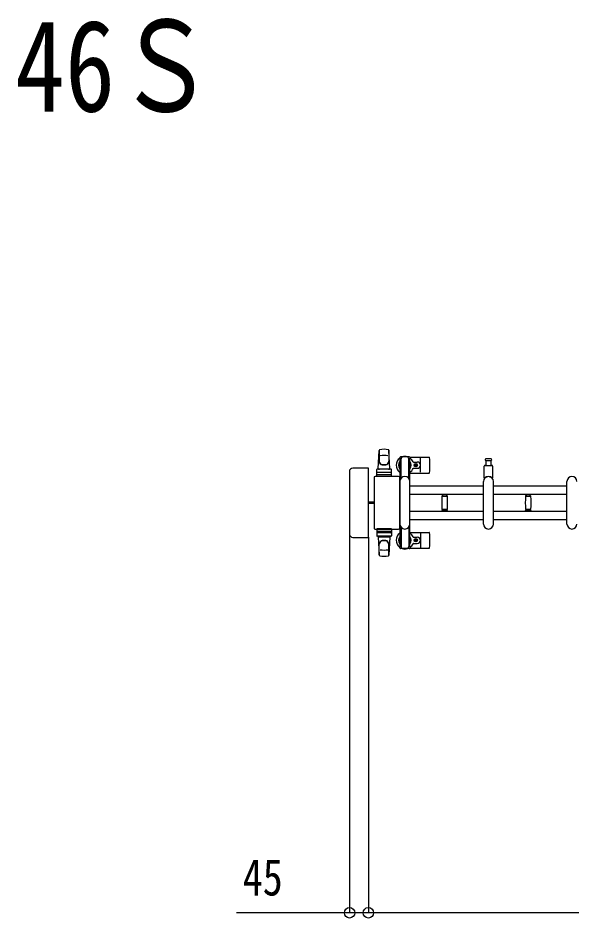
# Model space of a CAD drawing. Units: millimetres, scale not verified. Extents: x -16832 to 16820, y -11880 to 11880.
# Drawn here: x 6808 to 8135, y 828 to 2984 of the extents above; entities that cross this region are included whole.
import ezdxf
from ezdxf.enums import TextEntityAlignment as Align

# ---------------------------------------------------------------- set-up
doc = ezdxf.new("R2010")
doc.units = ezdxf.units.MM
doc.header["$LTSCALE"] = 50
for name, color, linetype in [('0-1_USER1', 3, 'Continuous'), ('0-3_YKK_13', 4, 'Continuous'), ('0-4_YKK_A1', 4, 'Continuous'), ('0-5_YKK_D', 6, 'Continuous')]:
    doc.layers.add(name, color=color, linetype=linetype)
doc.styles.add('ＭＳ ゴシック', font='')
doc.styles.get('ＭＳ ゴシック').set_extended_font_data('MS Gothic')

msp = doc.modelspace()

# ---------------------------------------------------------------- linework, layer by layer
at = {"layer": '0-3_YKK_13'}
for p, q in [((7670.59, 1904.36), (7673.03, 1948.39)), ((7673.09, 1947.97), (7673.09, 1922.24)), ((7696.09, 1948.74), (7696.09, 1921.56)), ((7698.59, 1904.36), (7696.15, 1948.39)), ((7723.79, 1924.56), (7724.59, 1924.56)), ((7723.79, 1914.05), (7723.79, 1924.56)), ((7744.89, 1932.86), (7724.29, 1932.86)), ((7724.59, 1911.06), (7724.59, 1928.06)), ((7725.59, 1881.8), (7725.59, 1927.86)), ((7743.59, 1928.06), (7746.89, 1928.06)), ((7743.59, 1881.8), (7743.59, 1927.86)), ((7744.59, 1911.06), (7744.59, 1928.06)), ((7745.39, 1924.56), (7744.59, 1924.56)), ((7745.39, 1914.05), (7745.39, 1924.56)), ((7746.62, 1931.86), (7792.69, 1931.86)), ((7746.89, 1928.06), (7746.89, 1930.86)), ((7754.88, 1920.36), (7764.09, 1920.36)), ((7771.59, 1895.86), (7771.59, 1929.86)), ((7928.34, 1923.86), (7940.84, 1923.86)), ((7929.09, 1912.36), (7929.09, 1923.86)), ((7940.09, 1923.86), (7940.09, 1912.36)), ((7646.09, 1905.86), (7610.07, 1905.86)), ((7610.07, 1905.86), (7610.07, 1905.86)), ((7646.09, 1905.86), (7646.09, 1905.86)), ((7647.59, 1741.36), (7647.59, 1904.37)), ((7647.59, 1904.37), (7647.59, 1904.37)), ((7667.09, 1885.36), (7667.09, 1902.36)), ((7701.09, 1903.36), (7668.09, 1903.36)), ((7670.59, 1904.36), (7698.59, 1904.36)), ((7671.59, 1903.36), (7671.59, 1904.36)), ((7671.59, 1904.36), (7697.59, 1904.36)), ((7671.59, 1903.36), (7673.99, 1903.36)), ((7695.19, 1903.36), (7697.59, 1903.36)), ((7697.59, 1903.36), (7697.59, 1904.36)), ((7702.09, 1885.36), (7702.09, 1902.36)), ((7725.39, 1908.06), (7723.79, 1914.05)), ((7725.39, 1908.06), (7725.59, 1908.06)), ((7743.79, 1908.06), (7743.59, 1908.06)), ((7743.79, 1908.06), (7745.39, 1914.05)), ((7754.88, 1905.36), (7764.09, 1905.36)), ((7759.27, 1913.3), (7758.39, 1913.3)), ((7761.91, 1912.42), (7762.79, 1912.42)), ((7924.59, 1882.54), (7924.59, 1910.36)), ((7926.59, 1912.36), (7942.59, 1912.36)), ((7944.59, 1910.36), (7944.59, 1882.54)), ((7601.59, 1897.38), (7601.59, 1748.35)), ((7601.59, 1897.38), (7601.59, 1897.38)), ((7660.59, 1883.37), (7660.59, 1762.36)), ((7660.59, 1883.37), (7660.59, 1883.37)), ((7719.59, 1885.86), (7663.09, 1885.86)), ((7663.09, 1885.86), (7663.09, 1885.86)), ((7702.09, 1885.36), (7667.09, 1885.36)), ((7668.03, 1890.86), (7701.2, 1890.86)), ((7701.09, 1895.36), (7668.09, 1895.36)), ((7719.59, 1885.86), (7719.59, 1885.86)), ((7722.09, 1762.36), (7722.09, 1883.37)), ((7722.09, 1883.37), (7722.09, 1883.37)), ((7746.59, 1893.86), (7792.69, 1893.86)), ((7722.59, 1771.86), (7722.59, 1873.86)), ((7746.59, 1771.86), (7746.59, 1873.86)), ((7922.59, 1771.86), (7922.59, 1873.86)), ((7946.59, 1771.86), (7946.59, 1873.86)), ((8122.59, 1771.86), (8122.59, 1873.86)), ((7822.79, 1843.46), (7822.79, 1842.16)), ((7822.79, 1843.46), (7829.79, 1843.46)), ((7829.79, 1841.86), (7823.09, 1841.86)), ((7823.57, 1838.86), (7836.01, 1838.86)), ((7824.79, 1841.86), (7824.79, 1838.86)), ((7829.79, 1843.46), (7836.79, 1843.46)), ((7836.49, 1841.86), (7829.79, 1841.86)), ((7834.79, 1838.86), (7834.79, 1841.86)), ((7836.79, 1842.16), (7836.79, 1843.46)), ((8022.79, 1843.46), (8022.79, 1842.16)), ((8022.79, 1843.46), (8029.79, 1843.46)), ((8029.79, 1841.86), (8023.09, 1841.86)), ((8023.57, 1838.86), (8036.01, 1838.86)), ((8024.79, 1841.86), (8024.79, 1838.86)), ((8029.79, 1843.46), (8036.79, 1843.46)), ((8036.49, 1841.86), (8029.79, 1841.86)), ((8034.79, 1838.86), (8034.79, 1841.86)), ((8036.79, 1842.16), (8036.79, 1843.46)), ((7660.59, 1824.36), (7647.59, 1824.36)), ((7660.59, 1821.36), (7647.59, 1821.36)), ((7822.79, 1803.56), (7822.79, 1802.26)), ((7822.79, 1802.26), (7829.79, 1802.26)), ((7823.09, 1803.86), (7836.49, 1803.86)), ((7829.79, 1806.86), (7823.57, 1806.86)), ((7824.79, 1806.86), (7824.79, 1803.86)), ((7836.01, 1806.86), (7829.79, 1806.86)), ((7829.79, 1802.26), (7836.79, 1802.26)), ((7834.79, 1803.86), (7834.79, 1806.86)), ((7836.79, 1802.26), (7836.79, 1803.56)), ((8022.79, 1803.56), (8022.79, 1802.26)), ((8022.79, 1802.26), (8029.79, 1802.26)), ((8023.09, 1803.86), (8036.49, 1803.86)), ((8029.79, 1806.86), (8023.57, 1806.86)), ((8024.79, 1806.86), (8024.79, 1803.86)), ((8036.01, 1806.86), (8029.79, 1806.86)), ((8029.79, 1802.26), (8036.79, 1802.26)), ((8034.79, 1803.86), (8034.79, 1806.86)), ((8036.79, 1802.26), (8036.79, 1803.56)), ((7601.59, 1748.35), (7601.59, 1748.35)), ((7660.59, 1762.36), (7660.59, 1762.36)), ((7663.09, 1759.86), (7719.59, 1759.86)), ((7663.09, 1759.86), (7663.09, 1759.86)), ((7702.09, 1760.36), (7667.09, 1760.36)), ((7667.09, 1760.36), (7667.09, 1743.36)), ((7668.03, 1754.86), (7701.2, 1754.86)), ((7701.09, 1750.36), (7668.09, 1750.36)), ((7702.09, 1760.36), (7702.09, 1743.36)), ((7719.59, 1759.86), (7719.59, 1759.86)), ((7722.09, 1762.36), (7722.09, 1762.36)), ((7725.59, 1763.93), (7725.59, 1717.86)), ((7743.59, 1763.93), (7743.59, 1717.86)), ((7746.59, 1751.86), (7792.69, 1751.86)), ((7771.59, 1749.86), (7771.59, 1715.86)), ((7610.07, 1739.86), (7646.09, 1739.86)), ((7610.07, 1739.86), (7610.07, 1739.86)), ((7646.09, 1739.86), (7646.09, 1739.86)), ((7647.59, 1741.36), (7647.59, 1741.36)), ((7701.09, 1742.36), (7668.09, 1742.36)), ((7670.59, 1741.36), (7698.59, 1741.36)), ((7670.59, 1741.36), (7673.03, 1697.34)), ((7671.59, 1742.36), (7673.99, 1742.36)), ((7671.59, 1742.36), (7671.59, 1741.36)), ((7671.59, 1741.36), (7697.59, 1741.36)), ((7695.19, 1742.36), (7697.59, 1742.36)), ((7698.59, 1741.36), (7696.15, 1697.34)), ((7697.59, 1742.36), (7697.59, 1741.36)), ((7725.39, 1737.66), (7723.79, 1731.68)), ((7723.79, 1731.68), (7723.79, 1721.16)), ((7724.59, 1734.66), (7724.59, 1717.66)), ((7725.39, 1737.66), (7725.59, 1737.66)), ((7743.79, 1737.66), (7743.59, 1737.66)), ((7743.79, 1737.66), (7745.39, 1731.68)), ((7744.59, 1734.66), (7744.59, 1717.66)), ((7745.39, 1731.68), (7745.39, 1721.16)), ((7754.88, 1740.36), (7764.09, 1740.36)), ((7754.88, 1725.36), (7764.09, 1725.36)), ((7759.27, 1732.42), (7758.39, 1732.42)), ((7761.91, 1733.3), (7762.79, 1733.3)), ((7673.09, 1697.75), (7673.09, 1723.49)), ((7696.09, 1696.98), (7696.09, 1724.17)), ((7723.79, 1721.16), (7724.59, 1721.16)), ((7744.89, 1712.86), (7724.29, 1712.86)), ((7743.59, 1717.66), (7746.89, 1717.66)), ((7745.39, 1721.16), (7744.59, 1721.16)), ((7746.62, 1713.86), (7792.69, 1713.86)), ((7746.89, 1717.66), (7746.89, 1714.86))]:
    msp.add_line(p, q, dxfattribs=at)
for points in [[(7722.29, 1930.86), (7722.29, 1928.06), (7725.59, 1928.06)], [(7940.84, 1927.86), (7934.59, 1927.86), (7928.34, 1927.86)], [(7758.39, 1913.3), (7758.39, 1912.42), (7759.27, 1912.42)], [(7761.03, 1914.18), (7761.03, 1915.06), (7760.15, 1915.06), (7760.15, 1914.18)], [(7760.15, 1911.54), (7760.15, 1910.66), (7761.03, 1910.66), (7761.03, 1911.54)], [(7762.79, 1912.42), (7762.79, 1913.3), (7761.91, 1913.3)], [(7758.39, 1732.42), (7758.39, 1733.3), (7759.27, 1733.3)], [(7760.15, 1734.18), (7760.15, 1735.06), (7761.03, 1735.06), (7761.03, 1734.18)], [(7761.03, 1731.54), (7761.03, 1730.66), (7760.15, 1730.66), (7760.15, 1731.54)], [(7762.79, 1733.3), (7762.79, 1732.42), (7761.91, 1732.42)], [(7722.29, 1714.86), (7722.29, 1717.66), (7725.59, 1717.66)]]:
    msp.add_lwpolyline(points, dxfattribs=at)
for centre in [(7760.59, 1912.86), (7760.59, 1732.86)]:
    msp.add_circle(centre, 4, dxfattribs=at)
for centre, radius, start, end in [((7674.52, 1948.31), 1.5, 101.97738, 176.83138), ((7684.59, 1900.86), 50, 78.05356, 101.94644), ((7684.59, 1900.86), 50, 78.02262, 101.94644), ((7694.65, 1948.31), 1.5, 3.16862, 78.02262), ((7681.09, 1922.43), 8, 180, 263.72071), ((7681.09, 1921.56), 8, 180, 263.72071), ((7684.59, 1886.26), 50, 79.12335, 100.54947), ((7688.09, 1922.43), 8, 276.27929, 0), ((7688.09, 1921.56), 8, 276.27929, 0), ((7734.59, 1912.86), 21, 125.85347, 235.1501), ((7734.59, 1912.86), 15, 143.1301, 216.8699), ((7724.29, 1930.86), 2, 90, 180), ((7730.59, 1927.86), 5, 90, 180), ((7734.59, 1912.86), 21, 72.24721, 107.75279), ((7738.59, 1927.86), 5, 0, 90), ((7744.89, 1930.86), 2, 0, 90), ((7734.59, 1912.86), 15, 323.1301, 36.8699), ((7734.59, 1912.86), 21, 22.72842, 54.14653), ((7754.88, 1921.36), 1, 202.72842, 270), ((7764.09, 1912.86), 7.5, 270, 90), ((7792.69, 1930.86), 1, 5.73917, 90), ((7613.59, 1912.86), 181, 354.26083, 5.73917), ((7928.34, 1925.86), 2, 90, 180), ((7928.34, 1925.86), 2, 180, 270), ((7940.84, 1925.86), 2, 0, 90), ((7940.84, 1925.86), 2, 270, 0), ((7668.09, 1902.36), 1, 90, 180), ((7684.59, 1954.24), 40, 263.72071, 276.27929), ((7684.59, 1953.36), 40, 263.72071, 276.27929), ((7701.09, 1902.36), 1, 0, 90), ((7734.59, 1912.86), 21, 304.8499, 337.27158), ((7754.88, 1904.36), 1, 90, 157.27158), ((7759.27, 1914.18), 0.88, 270, 0), ((7759.27, 1911.54), 0.88, 0, 90), ((7761.91, 1914.18), 0.88, 180, 270), ((7761.91, 1911.54), 0.88, 90, 180), ((7926.59, 1910.36), 2, 90, 180), ((7942.59, 1910.36), 2, 0, 90), ((7668.09, 1894.36), 1, 90, 180), ((7701.09, 1894.36), 1, 0, 90), ((7734.59, 1873.86), 12, 0, 180), ((7792.69, 1894.86), 1, 270, 354.26083), ((7934.59, 1873.86), 12, 0, 180), ((7925.59, 1882.54), 1, 180, 316.0544), ((7934.59, 1873.86), 11.5, 43.94553, 136.0544), ((7943.59, 1882.54), 1, 223.94553, 0), ((8134.59, 1873.86), 12, 0, 180), ((7823.09, 1842.16), 0.3, 180, 270), ((8078.79, 1822.86), 256, 176.47982, 183.52018), ((7823.57, 1838.56), 0.3, 90, 176.47982), ((7836.01, 1838.56), 0.3, 3.52018, 90), ((7580.79, 1822.86), 256, 356.47982, 3.52018), ((7836.49, 1842.16), 0.3, 270, 0), ((8023.09, 1842.16), 0.3, 180, 270), ((8278.79, 1822.86), 256, 176.47982, 183.52018), ((8023.57, 1838.56), 0.3, 90, 176.47982), ((8036.01, 1838.56), 0.3, 3.52018, 90), ((7780.79, 1822.86), 256, 356.47982, 3.52018), ((8036.49, 1842.16), 0.3, 270, 0), ((7823.09, 1803.56), 0.3, 90, 180), ((7823.57, 1807.16), 0.3, 183.52018, 270), ((7836.01, 1807.16), 0.3, 270, 356.47982), ((7836.49, 1803.56), 0.3, 0, 90), ((8023.09, 1803.56), 0.3, 90, 180), ((8023.57, 1807.16), 0.3, 183.52018, 270), ((8036.01, 1807.16), 0.3, 270, 356.47982), ((8036.49, 1803.56), 0.3, 0, 90), ((7734.59, 1771.86), 12, 180, 0), ((7934.59, 1771.86), 12, 180, 0), ((8134.59, 1771.86), 12, 180, 0), ((7668.09, 1751.36), 1, 180, 270), ((7701.09, 1751.36), 1, 270, 0), ((7734.59, 1732.86), 21, 124.8499, 234.14653), ((7734.59, 1732.86), 21, 22.72842, 55.1501), ((7792.69, 1750.86), 1, 5.73917, 90), ((7613.59, 1732.86), 181, 354.26083, 5.73917), ((7668.09, 1743.36), 1, 180, 270), ((7681.09, 1724.17), 8, 96.27929, 180), ((7681.09, 1723.3), 8, 96.27929, 180), ((7684.59, 1692.36), 40, 83.72071, 96.27929), ((7684.59, 1691.49), 40, 83.72071, 96.27929), ((7688.09, 1724.17), 8, 0, 83.72071), ((7688.09, 1723.3), 8, 0, 83.72071), ((7701.09, 1743.36), 1, 270, 0), ((7734.59, 1732.86), 15, 143.1301, 216.8699), ((7734.59, 1732.86), 15, 323.1301, 36.8699), ((7754.88, 1741.36), 1, 202.72842, 270), ((7754.88, 1724.36), 1, 90, 157.27158), ((7759.27, 1734.18), 0.88, 270, 0), ((7759.27, 1731.54), 0.88, 0, 90), ((7761.91, 1734.18), 0.88, 180, 270), ((7761.91, 1731.54), 0.88, 90, 180), ((7764.09, 1732.86), 7.5, 270, 90), ((7684.59, 1759.46), 50, 259.45053, 280.87665), ((7724.29, 1714.86), 2, 180, 270), ((7730.59, 1717.86), 5, 180, 270), ((7734.59, 1732.86), 21, 252.24721, 287.75279), ((7738.59, 1717.86), 5, 270, 0), ((7744.89, 1714.86), 2, 270, 0), ((7734.59, 1732.86), 21, 305.85347, 337.27158), ((7792.69, 1714.86), 1, 270, 354.26083), ((7674.52, 1697.42), 1.5, 183.16862, 258.02262), ((7684.59, 1744.86), 50, 258.05356, 281.97738), ((7684.59, 1744.86), 50, 258.05356, 281.94644), ((7694.65, 1697.42), 1.5, 281.97738, 356.83138)]:
    msp.add_arc(centre, radius, start, end, dxfattribs=at)
for centre, major_axis, ratio, start_param, end_param in [((7610.1, 1897.35), (-6.03, 6.03), 0.996541, 5.4996506, 7.06672), ((7646.09, 1904.36), (1.06, 1.06), 0.997762, 5.4996506, 7.06672), ((7663.09, 1883.36), (1.77, -1.77), 0.997169, 2.358058, 3.9251274), ((7719.59, 1883.36), (-1.77, -1.77), 0.997169, 2.358058, 3.9251274), ((7610.1, 1748.38), (6.03, 6.03), 0.996541, 2.358058, 3.9251274), ((7663.09, 1762.37), (-1.77, -1.77), 0.997169, 5.4996506, 7.06672), ((7719.59, 1762.37), (1.77, -1.77), 0.997169, 5.4996506, 7.06672), ((7646.09, 1741.37), (-1.06, 1.06), 0.997762, 2.358058, 3.9251274)]:
    msp.add_ellipse(centre, major_axis=major_axis, ratio=ratio, start_param=start_param, end_param=end_param, dxfattribs=at)
at = {"layer": '0-4_YKK_A1'}
for p, q in [((7722.59, 1927.86), (7722.59, 1717.86)), ((7724.59, 1927.86), (7722.59, 1927.86)), ((7746.59, 1927.86), (7744.59, 1927.86)), ((7746.59, 1717.86), (7746.59, 1927.86)), ((7746.59, 1863.36), (7922.59, 1863.36)), ((7946.59, 1863.36), (8122.59, 1863.36)), ((7746.59, 1843.36), (7922.59, 1843.36)), ((7946.59, 1843.36), (8122.59, 1843.36)), ((7746.59, 1802.36), (7922.59, 1802.36)), ((7946.59, 1802.36), (8122.59, 1802.36)), ((7746.59, 1782.36), (7922.59, 1782.36)), ((7946.59, 1782.36), (8122.59, 1782.36)), ((7722.59, 1717.86), (7725.59, 1717.86)), ((7743.59, 1717.86), (7746.59, 1717.86))]:
    msp.add_line(p, q, dxfattribs=at)
at = {"layer": '0-5_YKK_D'}
for p, q in [((7602.09, 1747.36), (7602.09, 839.36)), ((7647.09, 1740.36), (7647.09, 839.36)), ((7647.09, 1674.86), (7647.09, 839.36)), ((12183.09, 840.36), (7647.09, 840.36))]:
    msp.add_line(p, q, dxfattribs=at)
msp.add_lwpolyline([(7647.09, 840.36), (7602.09, 840.36), (7331.29, 840.36)], dxfattribs=at)
for centre in [(7602.09, 840.36), (7647.09, 840.36), (7647.09, 840.36)]:
    msp.add_circle(centre, 12.5, dxfattribs=at)

# ---------------------------------------------------------------- texts
at = {"layer": '0-1_USER1', "style": 'ＭＳ ゴシック', "width": 0.8}
msp.add_text('46Ｓ', height=219.9, dxfattribs=at).set_placement((6801.13, 2694.26), align=Align.BOTTOM_LEFT)
at = {"layer": '0-5_YKK_D', "style": 'ＭＳ ゴシック', "width": 0.8}
msp.add_text('45', height=87.98, dxfattribs=at).set_placement((7346.29, 855.36), align=Align.BOTTOM_LEFT)

doc.saveas('drawing.dxf')
